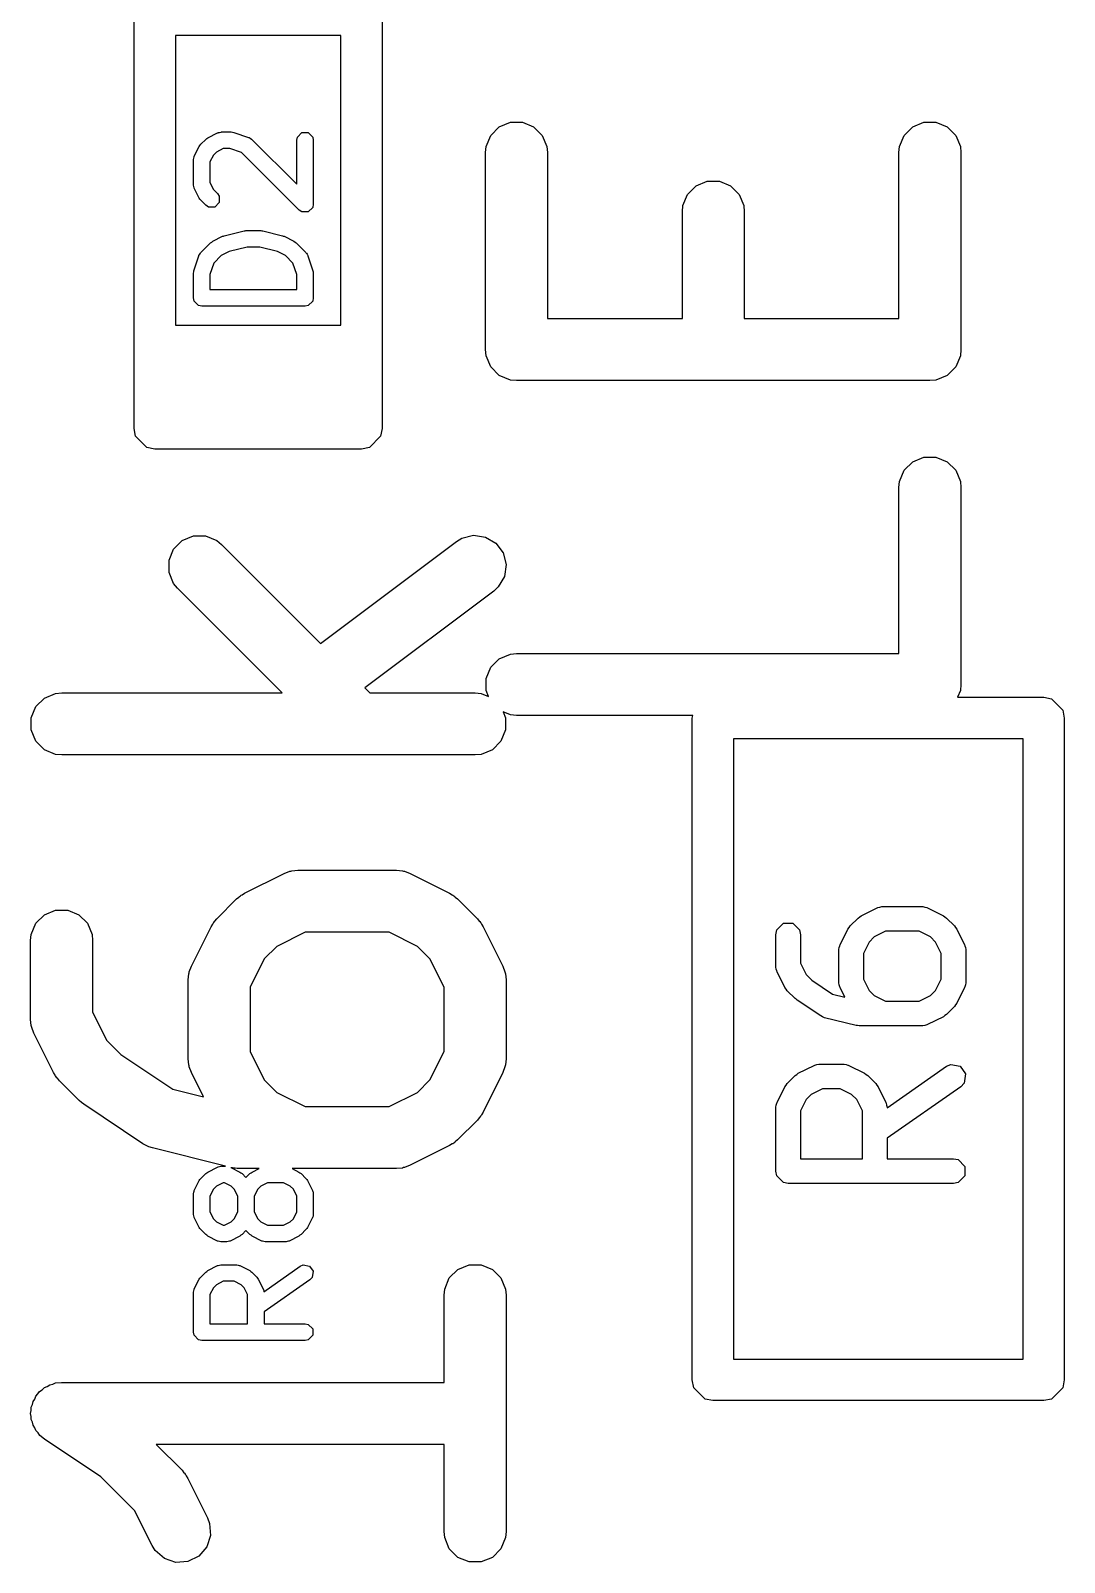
# Model space of a CAD drawing. Extents: x 2.08 to 4.63, y -4.92 to -2.81.
# Drawn here: x 2.7619 to 2.8603, y -3.781 to -3.6353 of the extents above; entities that cross this region are included whole.
import ezdxf

# ---------------------------------------------------------------- set-up
doc = ezdxf.new("R2010")
doc.units = 0
doc.header["$MEASUREMENT"] = 0
doc.layers.add('BLACK', color=7, linetype='CONTINUOUS')

msp = doc.modelspace()

# ---------------------------------------------------------------- linework, layer by layer
at = {"layer": 'BLACK', "linetype": 'CONTINUOUS'}
for p, q in [((2.77175, -3.67313), (2.77175, -3.63376)), ((2.79537, -3.63376), (2.79537, -3.67313)), ((2.77569, -3.63573), (2.77569, -3.66329)), ((2.79144, -3.63573), (2.77569, -3.63573)), ((2.79144, -3.66329), (2.79144, -3.63573)), ((2.80652, -3.64443), (2.80759, -3.64399)), ((2.80759, -3.64399), (2.80874, -3.64399)), ((2.80874, -3.64399), (2.8098, -3.64443)), ((2.84589, -3.64443), (2.84696, -3.64399)), ((2.84696, -3.64399), (2.84811, -3.64399)), ((2.84811, -3.64399), (2.84917, -3.64443)), ((2.7781, -3.64609), (2.77857, -3.64562)), ((2.77857, -3.64562), (2.77868, -3.64555)), ((2.77868, -3.64555), (2.77878, -3.64548)), ((2.77878, -3.64548), (2.77971, -3.64501)), ((2.77971, -3.64501), (2.77975, -3.645)), ((2.77975, -3.645), (2.77977, -3.64498)), ((2.77977, -3.64498), (2.77989, -3.64496)), ((2.77989, -3.64496), (2.78001, -3.64493)), ((2.78001, -3.64493), (2.78003, -3.64493)), ((2.78003, -3.64493), (2.78007, -3.64492)), ((2.78007, -3.64492), (2.781, -3.64492)), ((2.781, -3.64492), (2.78113, -3.64495)), ((2.78113, -3.64495), (2.78125, -3.64496)), ((2.78125, -3.64496), (2.78266, -3.64543)), ((2.78266, -3.64543), (2.78269, -3.64545)), ((2.78269, -3.64545), (2.78271, -3.64545)), ((2.78271, -3.64545), (2.78282, -3.64552)), ((2.78282, -3.64552), (2.78293, -3.64559)), ((2.78293, -3.64559), (2.78293, -3.6456)), ((2.78293, -3.6456), (2.78297, -3.64562)), ((2.78297, -3.64562), (2.78725, -3.6499)), ((2.78725, -3.64571), (2.78731, -3.64541)), ((2.78725, -3.6499), (2.78725, -3.64571)), ((2.78731, -3.64541), (2.78773, -3.64498)), ((2.78773, -3.64498), (2.78834, -3.64498)), ((2.78834, -3.64498), (2.78876, -3.64541)), ((2.78876, -3.64541), (2.78882, -3.64571)), ((2.78882, -3.64571), (2.78882, -3.6518)), ((2.80527, -3.64631), (2.80571, -3.64524)), ((2.80571, -3.64524), (2.80652, -3.64443)), ((2.8098, -3.64443), (2.81062, -3.64524)), ((2.81062, -3.64524), (2.81106, -3.64631)), ((2.84464, -3.64631), (2.84508, -3.64524)), ((2.84508, -3.64524), (2.84589, -3.64443)), ((2.84917, -3.64443), (2.84999, -3.64524)), ((2.84999, -3.64524), (2.85043, -3.64631)), ((2.77749, -3.64723), (2.77796, -3.6463)), ((2.77796, -3.6463), (2.77803, -3.6462)), ((2.77803, -3.6462), (2.7781, -3.64609)), ((2.77931, -3.64712), (2.77898, -3.64777)), ((2.7796, -3.64683), (2.77931, -3.64712)), ((2.78025, -3.6465), (2.7796, -3.64683)), ((2.78088, -3.6465), (2.78025, -3.6465)), ((2.78198, -3.64687), (2.78088, -3.6465)), ((2.78748, -3.65236), (2.78198, -3.64687)), ((2.80521, -3.64688), (2.80527, -3.64631)), ((2.80521, -3.66563), (2.80521, -3.64688)), ((2.81106, -3.64631), (2.81111, -3.64688)), ((2.81111, -3.64688), (2.81111, -3.66268)), ((2.84458, -3.64688), (2.84464, -3.64631)), ((2.84458, -3.66268), (2.84458, -3.64688)), ((2.85043, -3.64631), (2.85048, -3.64688)), ((2.85048, -3.64688), (2.85048, -3.66563)), ((2.7774, -3.64759), (2.77741, -3.64755)), ((2.7774, -3.64993), (2.7774, -3.64759)), ((2.77741, -3.64753), (2.77744, -3.64741)), ((2.77741, -3.64755), (2.77741, -3.64753)), ((2.77744, -3.64741), (2.77746, -3.64728)), ((2.77746, -3.64728), (2.77748, -3.64727)), ((2.77748, -3.64727), (2.77749, -3.64723)), ((2.77898, -3.64777), (2.77898, -3.64974)), ((2.77741, -3.64997), (2.7774, -3.64993)), ((2.77741, -3.64999), (2.77741, -3.64997)), ((2.77744, -3.65011), (2.77741, -3.64999)), ((2.77746, -3.65023), (2.77744, -3.65011)), ((2.77898, -3.64974), (2.77931, -3.6504)), ((2.82445, -3.65087), (2.82527, -3.65005)), ((2.82527, -3.65005), (2.82633, -3.64961)), ((2.82633, -3.64961), (2.82749, -3.64961)), ((2.82749, -3.64961), (2.82855, -3.65005)), ((2.82855, -3.65005), (2.82936, -3.65087)), ((2.77748, -3.65024), (2.77746, -3.65023)), ((2.77749, -3.65028), (2.77748, -3.65024)), ((2.77796, -3.65122), (2.77749, -3.65028)), ((2.77803, -3.65132), (2.77796, -3.65122)), ((2.7781, -3.65142), (2.77803, -3.65132)), ((2.77857, -3.65189), (2.7781, -3.65142)), ((2.77931, -3.6504), (2.77969, -3.65078)), ((2.77969, -3.65078), (2.77986, -3.65103)), ((2.77986, -3.65103), (2.77986, -3.65164)), ((2.82401, -3.65193), (2.82445, -3.65087)), ((2.82936, -3.65087), (2.82981, -3.65193)), ((2.77883, -3.65206), (2.77857, -3.65189)), ((2.77943, -3.65206), (2.77883, -3.65206)), ((2.77986, -3.65164), (2.77943, -3.65206)), ((2.78773, -3.65253), (2.78748, -3.65236)), ((2.78834, -3.65253), (2.78773, -3.65253)), ((2.78876, -3.65211), (2.78834, -3.65253)), ((2.78882, -3.6518), (2.78876, -3.65211)), ((2.82396, -3.65251), (2.82401, -3.65193)), ((2.82396, -3.66268), (2.82396, -3.65251)), ((2.82981, -3.65193), (2.82986, -3.65251)), ((2.82986, -3.65251), (2.82986, -3.66268)), ((2.78034, -3.65479), (2.78222, -3.65432)), ((2.78222, -3.65432), (2.78232, -3.65432)), ((2.78232, -3.65432), (2.78241, -3.6543)), ((2.78241, -3.6543), (2.78382, -3.6543)), ((2.78382, -3.6543), (2.78391, -3.65432)), ((2.78391, -3.65432), (2.78401, -3.65432)), ((2.78401, -3.65432), (2.78588, -3.65479)), ((2.7781, -3.6564), (2.77904, -3.65547)), ((2.77904, -3.65547), (2.77915, -3.6554)), ((2.77915, -3.6554), (2.77925, -3.65532)), ((2.77925, -3.65532), (2.78018, -3.65485)), ((2.78018, -3.65485), (2.78027, -3.65483)), ((2.78027, -3.65483), (2.78034, -3.65479)), ((2.78251, -3.65587), (2.78081, -3.6563)), ((2.78372, -3.65587), (2.78251, -3.65587)), ((2.78542, -3.6563), (2.78372, -3.65587)), ((2.78588, -3.65479), (2.78596, -3.65483)), ((2.78596, -3.65483), (2.78604, -3.65485)), ((2.78604, -3.65485), (2.78698, -3.65532)), ((2.78698, -3.65532), (2.78708, -3.6554)), ((2.78708, -3.6554), (2.78719, -3.65547)), ((2.78719, -3.65547), (2.78812, -3.6564)), ((2.77744, -3.65812), (2.77791, -3.65671)), ((2.77791, -3.65671), (2.77793, -3.65668)), ((2.77793, -3.65666), (2.778, -3.65655)), ((2.77793, -3.65668), (2.77793, -3.65666)), ((2.778, -3.65655), (2.77807, -3.65644)), ((2.77807, -3.65644), (2.77808, -3.65644)), ((2.77808, -3.65644), (2.7781, -3.6564)), ((2.77935, -3.65739), (2.77898, -3.65849)), ((2.78006, -3.65667), (2.77935, -3.65739)), ((2.78081, -3.6563), (2.78006, -3.65667)), ((2.78616, -3.65667), (2.78542, -3.6563)), ((2.78688, -3.65739), (2.78616, -3.65667)), ((2.78725, -3.65849), (2.78688, -3.65739)), ((2.78812, -3.6564), (2.78814, -3.65644)), ((2.78814, -3.65644), (2.78816, -3.65644)), ((2.78816, -3.65644), (2.78822, -3.65655)), ((2.78822, -3.65655), (2.78829, -3.65666)), ((2.78829, -3.65666), (2.78829, -3.65668)), ((2.78829, -3.65668), (2.78831, -3.65671)), ((2.78831, -3.65671), (2.78878, -3.65812)), ((2.7774, -3.65837), (2.77743, -3.65824)), ((2.7774, -3.66071), (2.7774, -3.65837)), ((2.77743, -3.65824), (2.77744, -3.65812)), ((2.77898, -3.65849), (2.77898, -3.65992)), ((2.78725, -3.65992), (2.78725, -3.65849)), ((2.78878, -3.65812), (2.7888, -3.65824)), ((2.7888, -3.65824), (2.78882, -3.65837)), ((2.78882, -3.65837), (2.78882, -3.66071)), ((2.77898, -3.65992), (2.78725, -3.65992)), ((2.77746, -3.66101), (2.7774, -3.66071)), ((2.77789, -3.66144), (2.77746, -3.66101)), ((2.77819, -3.6615), (2.77789, -3.66144)), ((2.78803, -3.6615), (2.77819, -3.6615)), ((2.78834, -3.66144), (2.78803, -3.6615)), ((2.78876, -3.66101), (2.78834, -3.66144)), ((2.78882, -3.66071), (2.78876, -3.66101)), ((2.81111, -3.66268), (2.82396, -3.66268)), ((2.82986, -3.66268), (2.84458, -3.66268)), ((2.77569, -3.66329), (2.79144, -3.66329)), ((2.80527, -3.66621), (2.80521, -3.66563)), ((2.85048, -3.66563), (2.85043, -3.66621)), ((2.80571, -3.66727), (2.80527, -3.66621)), ((2.80652, -3.66809), (2.80571, -3.66727)), ((2.84999, -3.66727), (2.84917, -3.66809)), ((2.85043, -3.66621), (2.84999, -3.66727)), ((2.80759, -3.66853), (2.80652, -3.66809)), ((2.80816, -3.66858), (2.80759, -3.66853)), ((2.84753, -3.66858), (2.80816, -3.66858)), ((2.84811, -3.66853), (2.84753, -3.66858)), ((2.84917, -3.66809), (2.84811, -3.66853)), ((2.7719, -3.67388), (2.77175, -3.67313)), ((2.79537, -3.67313), (2.79522, -3.67388)), ((2.77297, -3.67495), (2.7719, -3.67388)), ((2.79522, -3.67388), (2.79416, -3.67495)), ((2.77372, -3.6751), (2.77297, -3.67495)), ((2.79341, -3.6751), (2.77372, -3.6751)), ((2.79416, -3.67495), (2.79341, -3.6751)), ((2.84508, -3.67711), (2.84589, -3.6763)), ((2.84589, -3.6763), (2.84696, -3.67586)), ((2.84696, -3.67586), (2.84811, -3.67586)), ((2.84811, -3.67586), (2.84917, -3.6763)), ((2.84917, -3.6763), (2.84999, -3.67711)), ((2.84464, -3.67818), (2.84508, -3.67711)), ((2.84999, -3.67711), (2.85043, -3.67818)), ((2.84458, -3.67875), (2.84464, -3.67818)), ((2.84458, -3.69455), (2.84458, -3.67875)), ((2.85043, -3.67818), (2.85048, -3.67875)), ((2.85048, -3.67875), (2.85048, -3.6975)), ((2.77634, -3.6838), (2.7774, -3.68336)), ((2.7774, -3.68336), (2.77855, -3.68336)), ((2.77855, -3.68336), (2.77962, -3.6838)), ((2.80245, -3.68389), (2.80295, -3.68359)), ((2.80295, -3.68359), (2.80406, -3.6833)), ((2.80406, -3.6833), (2.8052, -3.68347)), ((2.8052, -3.68347), (2.8062, -3.68405)), ((2.77508, -3.68568), (2.77552, -3.68461)), ((2.77552, -3.68461), (2.77634, -3.6838)), ((2.77962, -3.6838), (2.78007, -3.68417)), ((2.78007, -3.68417), (2.7895, -3.6936)), ((2.7895, -3.6936), (2.80245, -3.68389)), ((2.8062, -3.68405), (2.80689, -3.68498)), ((2.80689, -3.68498), (2.80717, -3.68609)), ((2.77508, -3.68683), (2.77508, -3.68568)), ((2.80717, -3.68609), (2.80701, -3.68723)), ((2.77552, -3.68789), (2.77508, -3.68683)), ((2.77589, -3.68834), (2.77552, -3.68789)), ((2.80701, -3.68723), (2.80642, -3.68822)), ((2.78585, -3.6983), (2.77589, -3.68834)), ((2.806, -3.68862), (2.79372, -3.69782)), ((2.80642, -3.68822), (2.806, -3.68862)), ((2.80571, -3.69586), (2.80652, -3.69505)), ((2.80652, -3.69505), (2.80759, -3.69461)), ((2.80759, -3.69461), (2.80816, -3.69455)), ((2.80816, -3.69455), (2.84458, -3.69455)), ((2.80527, -3.69693), (2.80571, -3.69586)), ((2.79372, -3.69782), (2.7942, -3.6983)), ((2.80527, -3.69808), (2.80527, -3.69693)), ((2.8055, -3.69865), (2.80527, -3.69808)), ((2.85043, -3.69808), (2.85016, -3.69872)), ((2.85048, -3.6975), (2.85043, -3.69808)), ((2.76196, -3.70068), (2.7624, -3.69961)), ((2.7624, -3.69961), (2.76321, -3.6988)), ((2.76321, -3.6988), (2.76428, -3.69836)), ((2.76428, -3.69836), (2.76486, -3.6983)), ((2.76486, -3.6983), (2.78585, -3.6983)), ((2.7942, -3.6983), (2.80423, -3.6983)), ((2.80423, -3.6983), (2.8048, -3.69836)), ((2.8048, -3.69836), (2.8055, -3.69865)), ((2.85016, -3.69872), (2.85837, -3.69872)), ((2.85837, -3.69872), (2.85912, -3.69887)), ((2.85912, -3.69887), (2.86018, -3.69994)), ((2.76196, -3.70183), (2.76196, -3.70068)), ((2.80759, -3.7004), (2.80689, -3.70011)), ((2.80689, -3.70011), (2.80712, -3.70068)), ((2.80712, -3.70068), (2.80712, -3.70183)), ((2.80816, -3.70045), (2.80759, -3.7004)), ((2.82495, -3.70045), (2.80816, -3.70045)), ((2.8249, -3.70069), (2.82495, -3.70045)), ((2.8249, -3.76368), (2.8249, -3.70069)), ((2.86018, -3.69994), (2.86033, -3.70069)), ((2.86033, -3.70069), (2.86033, -3.76368)), ((2.7624, -3.70289), (2.76196, -3.70183)), ((2.80712, -3.70183), (2.80668, -3.70289)), ((2.76321, -3.70371), (2.7624, -3.70289)), ((2.76428, -3.70415), (2.76321, -3.70371)), ((2.80587, -3.70371), (2.8048, -3.70415)), ((2.80668, -3.70289), (2.80587, -3.70371)), ((2.82884, -3.70266), (2.82884, -3.76171)), ((2.8564, -3.70266), (2.82884, -3.70266)), ((2.8564, -3.76171), (2.8564, -3.70266)), ((2.76486, -3.7042), (2.76428, -3.70415)), ((2.80423, -3.7042), (2.76486, -3.7042)), ((2.8048, -3.70415), (2.80423, -3.7042)), ((2.78228, -3.71736), (2.78603, -3.71548)), ((2.78603, -3.71548), (2.78657, -3.71528)), ((2.78657, -3.71528), (2.78668, -3.71527)), ((2.78668, -3.71527), (2.78678, -3.71523)), ((2.78678, -3.71523), (2.78735, -3.71517)), ((2.78735, -3.71517), (2.79673, -3.71517)), ((2.79673, -3.71517), (2.7973, -3.71523)), ((2.7973, -3.71523), (2.7974, -3.71527)), ((2.7974, -3.71527), (2.79751, -3.71528)), ((2.79751, -3.71528), (2.79805, -3.71548)), ((2.79805, -3.71548), (2.8018, -3.71736)), ((2.77964, -3.71979), (2.78151, -3.71791)), ((2.78151, -3.71791), (2.78174, -3.71773)), ((2.78174, -3.71773), (2.78179, -3.71767)), ((2.78179, -3.71767), (2.78188, -3.71761)), ((2.78188, -3.71761), (2.78196, -3.71754)), ((2.78196, -3.71754), (2.78203, -3.71751)), ((2.78203, -3.71751), (2.78228, -3.71736)), ((2.8018, -3.71736), (2.80204, -3.71751)), ((2.80204, -3.71751), (2.80212, -3.71754)), ((2.80212, -3.71754), (2.8022, -3.71761)), ((2.8022, -3.71761), (2.80229, -3.71767)), ((2.80229, -3.71767), (2.80234, -3.71773)), ((2.80234, -3.71773), (2.80256, -3.71791)), ((2.80256, -3.71791), (2.80444, -3.71979)), ((2.7624, -3.72023), (2.76321, -3.71942)), ((2.76321, -3.71942), (2.76428, -3.71898)), ((2.76428, -3.71898), (2.76543, -3.71898)), ((2.76543, -3.71898), (2.7665, -3.71942)), ((2.7665, -3.71942), (2.76731, -3.72023)), ((2.77934, -3.72015), (2.7794, -3.72006)), ((2.7794, -3.72006), (2.77945, -3.72001)), ((2.77945, -3.72001), (2.77964, -3.71979)), ((2.80444, -3.71979), (2.80462, -3.72001)), ((2.80462, -3.72001), (2.80468, -3.72006)), ((2.80468, -3.72006), (2.80474, -3.72015)), ((2.83995, -3.72048), (2.8407, -3.71973)), ((2.8407, -3.71973), (2.84085, -3.71962)), ((2.84085, -3.71962), (2.841, -3.71951)), ((2.841, -3.71951), (2.8425, -3.71876)), ((2.8425, -3.71876), (2.84256, -3.71874)), ((2.84256, -3.71874), (2.84258, -3.71872)), ((2.84258, -3.71872), (2.84277, -3.71868)), ((2.84277, -3.71868), (2.84295, -3.71863)), ((2.84295, -3.71863), (2.84297, -3.71864)), ((2.84297, -3.71864), (2.84303, -3.71863)), ((2.84303, -3.71863), (2.84678, -3.71863)), ((2.84678, -3.71863), (2.84684, -3.71864)), ((2.84684, -3.71864), (2.84686, -3.71863)), ((2.84686, -3.71863), (2.84705, -3.71868)), ((2.84705, -3.71868), (2.84723, -3.71872)), ((2.84723, -3.71872), (2.84725, -3.71874)), ((2.84725, -3.71874), (2.84731, -3.71876)), ((2.84731, -3.71876), (2.84881, -3.71951)), ((2.84881, -3.71951), (2.84896, -3.71962)), ((2.84896, -3.71962), (2.84912, -3.71973)), ((2.84912, -3.71973), (2.84987, -3.72048)), ((2.7619, -3.72187), (2.76196, -3.7213)), ((2.76196, -3.7213), (2.7624, -3.72023)), ((2.76731, -3.72023), (2.76775, -3.7213)), ((2.76775, -3.7213), (2.76781, -3.72187)), ((2.77721, -3.7243), (2.77909, -3.72055)), ((2.77909, -3.72055), (2.77924, -3.72031)), ((2.77924, -3.72031), (2.77927, -3.72023)), ((2.77927, -3.72023), (2.77934, -3.72015)), ((2.78805, -3.72108), (2.78535, -3.72243)), ((2.79603, -3.72108), (2.78805, -3.72108)), ((2.79873, -3.72243), (2.79603, -3.72108)), ((2.80474, -3.72015), (2.80481, -3.72023)), ((2.80481, -3.72023), (2.80484, -3.72031)), ((2.80484, -3.72031), (2.80499, -3.72055)), ((2.80499, -3.72055), (2.80687, -3.7243)), ((2.83285, -3.72131), (2.83294, -3.72086)), ((2.83285, -3.72431), (2.83285, -3.72131)), ((2.83294, -3.72086), (2.83358, -3.72022)), ((2.83358, -3.72022), (2.83448, -3.72022)), ((2.83448, -3.72022), (2.83512, -3.72086)), ((2.83512, -3.72086), (2.83521, -3.72131)), ((2.83521, -3.72131), (2.83521, -3.72403)), ((2.83898, -3.72228), (2.83973, -3.72078)), ((2.83973, -3.72078), (2.83984, -3.72063)), ((2.83984, -3.72063), (2.83995, -3.72048)), ((2.84223, -3.72153), (2.84175, -3.72201)), ((2.84331, -3.72099), (2.84223, -3.72153)), ((2.8465, -3.72099), (2.84331, -3.72099)), ((2.84758, -3.72153), (2.8465, -3.72099)), ((2.84806, -3.72201), (2.84758, -3.72153)), ((2.84987, -3.72048), (2.84997, -3.72063)), ((2.84997, -3.72063), (2.85009, -3.72078)), ((2.85009, -3.72078), (2.85084, -3.72228)), ((2.7619, -3.72937), (2.7619, -3.72187)), ((2.76781, -3.72187), (2.76781, -3.72868)), ((2.78535, -3.72243), (2.78415, -3.72362)), ((2.79992, -3.72362), (2.79873, -3.72243)), ((2.83885, -3.72273), (2.8389, -3.72254)), ((2.83886, -3.72275), (2.83885, -3.72273)), ((2.83885, -3.72281), (2.83886, -3.72275)), ((2.83885, -3.72581), (2.83885, -3.72281)), ((2.8389, -3.72254), (2.83894, -3.72236)), ((2.83894, -3.72236), (2.83896, -3.72234)), ((2.83896, -3.72234), (2.83898, -3.72228)), ((2.84175, -3.72201), (2.84121, -3.72309)), ((2.8486, -3.72309), (2.84806, -3.72201)), ((2.85084, -3.72228), (2.85085, -3.72234)), ((2.85085, -3.72234), (2.85087, -3.72236)), ((2.85087, -3.72236), (2.85091, -3.72254)), ((2.85091, -3.72254), (2.85096, -3.72273)), ((2.85096, -3.72273), (2.85095, -3.72275)), ((2.85095, -3.72275), (2.85096, -3.72281)), ((2.85096, -3.72281), (2.85096, -3.72581)), ((2.77701, -3.72484), (2.77721, -3.7243)), ((2.78415, -3.72362), (2.78281, -3.72632)), ((2.80127, -3.72632), (2.79992, -3.72362)), ((2.80687, -3.7243), (2.80707, -3.72484)), ((2.83286, -3.72437), (2.83285, -3.72431)), ((2.83285, -3.72439), (2.83286, -3.72437)), ((2.8329, -3.72458), (2.83285, -3.72439)), ((2.83521, -3.72403), (2.83575, -3.72511)), ((2.84121, -3.72309), (2.84121, -3.72553)), ((2.8486, -3.72553), (2.8486, -3.72309)), ((2.7769, -3.72562), (2.77696, -3.72505)), ((2.7769, -3.73312), (2.7769, -3.72562)), ((2.77696, -3.72505), (2.777, -3.72495)), ((2.777, -3.72495), (2.77701, -3.72484)), ((2.80707, -3.72484), (2.80708, -3.72495)), ((2.80708, -3.72495), (2.80712, -3.72505)), ((2.80712, -3.72505), (2.80718, -3.72562)), ((2.80718, -3.72562), (2.80718, -3.73312)), ((2.83294, -3.72476), (2.8329, -3.72458)), ((2.83296, -3.72478), (2.83294, -3.72476)), ((2.83298, -3.72484), (2.83296, -3.72478)), ((2.83373, -3.72634), (2.83298, -3.72484)), ((2.83575, -3.72511), (2.83628, -3.72564)), ((2.83628, -3.72564), (2.83827, -3.72696)), ((2.83886, -3.72587), (2.83885, -3.72581)), ((2.83885, -3.72589), (2.83886, -3.72587)), ((2.8389, -3.72608), (2.83885, -3.72589)), ((2.84121, -3.72553), (2.84175, -3.72661)), ((2.84806, -3.72661), (2.8486, -3.72553)), ((2.85096, -3.72589), (2.85091, -3.72608)), ((2.85096, -3.72581), (2.85095, -3.72587)), ((2.85095, -3.72587), (2.85096, -3.72589)), ((2.78281, -3.72632), (2.78281, -3.73243)), ((2.80127, -3.73243), (2.80127, -3.72632)), ((2.83384, -3.72649), (2.83373, -3.72634)), ((2.83395, -3.72665), (2.83384, -3.72649)), ((2.8347, -3.7274), (2.83395, -3.72665)), ((2.83827, -3.72696), (2.83943, -3.72726)), ((2.83894, -3.72626), (2.8389, -3.72608)), ((2.83896, -3.72628), (2.83894, -3.72626)), ((2.83898, -3.72634), (2.83896, -3.72628)), ((2.83943, -3.72726), (2.83898, -3.72634)), ((2.84175, -3.72661), (2.84223, -3.72709)), ((2.84223, -3.72709), (2.84331, -3.72763)), ((2.8465, -3.72763), (2.84758, -3.72709)), ((2.84758, -3.72709), (2.84806, -3.72661)), ((2.85084, -3.72634), (2.85009, -3.72784)), ((2.85085, -3.72628), (2.85084, -3.72634)), ((2.85087, -3.72626), (2.85085, -3.72628)), ((2.85091, -3.72608), (2.85087, -3.72626)), ((2.76781, -3.72868), (2.76916, -3.73137)), ((2.83479, -3.72746), (2.8347, -3.7274)), ((2.83488, -3.72754), (2.83479, -3.72746)), ((2.83713, -3.72904), (2.83488, -3.72754)), ((2.84331, -3.72763), (2.8465, -3.72763)), ((2.84987, -3.72815), (2.84912, -3.7289)), ((2.84997, -3.72799), (2.84987, -3.72815)), ((2.85009, -3.72784), (2.84997, -3.72799)), ((2.76196, -3.72995), (2.7619, -3.72937)), ((2.762, -3.73005), (2.76196, -3.72995)), ((2.76201, -3.73015), (2.762, -3.73005)), ((2.76221, -3.73069), (2.76201, -3.73015)), ((2.83731, -3.72912), (2.83713, -3.72904)), ((2.8375, -3.72921), (2.83731, -3.72912)), ((2.8405, -3.72996), (2.8375, -3.72921)), ((2.84064, -3.72996), (2.8405, -3.72996)), ((2.84078, -3.72999), (2.84064, -3.72996)), ((2.84678, -3.72999), (2.84078, -3.72999)), ((2.84684, -3.72998), (2.84678, -3.72999)), ((2.84686, -3.72999), (2.84684, -3.72998)), ((2.84705, -3.72994), (2.84686, -3.72999)), ((2.84723, -3.7299), (2.84705, -3.72994)), ((2.84725, -3.72988), (2.84723, -3.7299)), ((2.84731, -3.72987), (2.84725, -3.72988)), ((2.84881, -3.72912), (2.84731, -3.72987)), ((2.84896, -3.729), (2.84881, -3.72912)), ((2.84912, -3.7289), (2.84896, -3.729)), ((2.76409, -3.73444), (2.76221, -3.73069)), ((2.76916, -3.73137), (2.77049, -3.7327)), ((2.77049, -3.7327), (2.77544, -3.73601)), ((2.77696, -3.7337), (2.7769, -3.73312)), ((2.78281, -3.73243), (2.78415, -3.73512)), ((2.79992, -3.73512), (2.80127, -3.73243)), ((2.80718, -3.73312), (2.80712, -3.7337)), ((2.76424, -3.73469), (2.76409, -3.73444)), ((2.777, -3.7338), (2.77696, -3.7337)), ((2.77701, -3.7339), (2.777, -3.7338)), ((2.77721, -3.73444), (2.77701, -3.7339)), ((2.77836, -3.73674), (2.77721, -3.73444)), ((2.80687, -3.73444), (2.80499, -3.73819)), ((2.80707, -3.7339), (2.80687, -3.73444)), ((2.80708, -3.7338), (2.80707, -3.7339)), ((2.80712, -3.7337), (2.80708, -3.7338)), ((2.8347, -3.73472), (2.83485, -3.73462)), ((2.83485, -3.73462), (2.835, -3.7345)), ((2.835, -3.7345), (2.8365, -3.73375)), ((2.8365, -3.73375), (2.83656, -3.73374)), ((2.83656, -3.73374), (2.83658, -3.73372)), ((2.83658, -3.73372), (2.83677, -3.73368)), ((2.83677, -3.73368), (2.83695, -3.73363)), ((2.83695, -3.73363), (2.83697, -3.73364)), ((2.83697, -3.73364), (2.83703, -3.73363)), ((2.83703, -3.73363), (2.83928, -3.73363)), ((2.83928, -3.73363), (2.83934, -3.73364)), ((2.83934, -3.73364), (2.83937, -3.73363)), ((2.83937, -3.73363), (2.83955, -3.73368)), ((2.83955, -3.73368), (2.83973, -3.73372)), ((2.83973, -3.73372), (2.83975, -3.73374)), ((2.83975, -3.73374), (2.83981, -3.73375)), ((2.83981, -3.73375), (2.84131, -3.7345)), ((2.84131, -3.7345), (2.84146, -3.73462)), ((2.84146, -3.73462), (2.84162, -3.73472)), ((2.84346, -3.73779), (2.8491, -3.73384)), ((2.8491, -3.73384), (2.84953, -3.73366)), ((2.84953, -3.73366), (2.85042, -3.73381)), ((2.85042, -3.73381), (2.85093, -3.73455)), ((2.85093, -3.73455), (2.85078, -3.73544)), ((2.76427, -3.73476), (2.76424, -3.73469)), ((2.76434, -3.73484), (2.76427, -3.73476)), ((2.7644, -3.73493), (2.76434, -3.73484)), ((2.76446, -3.73498), (2.7644, -3.73493)), ((2.76464, -3.73521), (2.76446, -3.73498)), ((2.76652, -3.73709), (2.76464, -3.73521)), ((2.77544, -3.73601), (2.77836, -3.73674)), ((2.78415, -3.73512), (2.78535, -3.73632)), ((2.79873, -3.73632), (2.79992, -3.73512)), ((2.83298, -3.73728), (2.83373, -3.73578)), ((2.83373, -3.73578), (2.83384, -3.73563)), ((2.83384, -3.73563), (2.83395, -3.73547)), ((2.83395, -3.73547), (2.8347, -3.73472)), ((2.83731, -3.73599), (2.83623, -3.73653)), ((2.839, -3.73599), (2.83731, -3.73599)), ((2.84008, -3.73653), (2.839, -3.73599)), ((2.84162, -3.73472), (2.84237, -3.73547)), ((2.84237, -3.73547), (2.84247, -3.73563)), ((2.84247, -3.73563), (2.84259, -3.73578)), ((2.84259, -3.73578), (2.84334, -3.73728)), ((2.85046, -3.73578), (2.84346, -3.74067)), ((2.85078, -3.73544), (2.85046, -3.73578)), ((2.76675, -3.73728), (2.76652, -3.73709)), ((2.76652, -3.73709), (2.76652, -3.73709)), ((2.76652, -3.73709), (2.76652, -3.73709)), ((2.76696, -3.73745), (2.76675, -3.73728)), ((2.76697, -3.73745), (2.76696, -3.73745)), ((2.76696, -3.73745), (2.76696, -3.73745)), ((2.77259, -3.7412), (2.76697, -3.73745)), ((2.78535, -3.73632), (2.78805, -3.73767)), ((2.79603, -3.73767), (2.79873, -3.73632)), ((2.83285, -3.73773), (2.8329, -3.73754)), ((2.8329, -3.73754), (2.83294, -3.73736)), ((2.83294, -3.73736), (2.83296, -3.73734)), ((2.83296, -3.73734), (2.83298, -3.73728)), ((2.83575, -3.73701), (2.83521, -3.73809)), ((2.83623, -3.73653), (2.83575, -3.73701)), ((2.84056, -3.73701), (2.84008, -3.73653)), ((2.8411, -3.73809), (2.84056, -3.73701)), ((2.84334, -3.73728), (2.84335, -3.73734)), ((2.84335, -3.73734), (2.84337, -3.73736)), ((2.84337, -3.73736), (2.84341, -3.73754)), ((2.84341, -3.73754), (2.84346, -3.73773)), ((2.78805, -3.73767), (2.79603, -3.73767)), ((2.80444, -3.73896), (2.80256, -3.74083)), ((2.80462, -3.73873), (2.80444, -3.73896)), ((2.80468, -3.73868), (2.80462, -3.73873)), ((2.80474, -3.73859), (2.80468, -3.73868)), ((2.80481, -3.73851), (2.80474, -3.73859)), ((2.80484, -3.73844), (2.80481, -3.73851)), ((2.80499, -3.73819), (2.80484, -3.73844)), ((2.83286, -3.73775), (2.83285, -3.73773)), ((2.83285, -3.73781), (2.83286, -3.73775)), ((2.83285, -3.74381), (2.83285, -3.73781)), ((2.83521, -3.73809), (2.83521, -3.74263)), ((2.8411, -3.74263), (2.8411, -3.73809)), ((2.84346, -3.73773), (2.84345, -3.73775)), ((2.84345, -3.73775), (2.84346, -3.73779)), ((2.77291, -3.74137), (2.77259, -3.7412)), ((2.77297, -3.74142), (2.77291, -3.74137)), ((2.77304, -3.74144), (2.77297, -3.74142)), ((2.7731, -3.74148), (2.77304, -3.74144)), ((2.77317, -3.74149), (2.7731, -3.74148)), ((2.77351, -3.74161), (2.77317, -3.74149)), ((2.78046, -3.74335), (2.77351, -3.74161)), ((2.8018, -3.74139), (2.79805, -3.74326)), ((2.80204, -3.74123), (2.8018, -3.74139)), ((2.80212, -3.7412), (2.80204, -3.74123)), ((2.8022, -3.74114), (2.80212, -3.7412)), ((2.80229, -3.74108), (2.8022, -3.74114)), ((2.80234, -3.74102), (2.80229, -3.74108)), ((2.80256, -3.74083), (2.80234, -3.74102)), ((2.84346, -3.74067), (2.84346, -3.74263)), ((2.77977, -3.74341), (2.77989, -3.74338)), ((2.77989, -3.74338), (2.78001, -3.74335)), ((2.78001, -3.74335), (2.78003, -3.74336)), ((2.78003, -3.74336), (2.78007, -3.74335)), ((2.78007, -3.74335), (2.78046, -3.74335)), ((2.79805, -3.74326), (2.79751, -3.74347)), ((2.83521, -3.74263), (2.8411, -3.74263)), ((2.84346, -3.74263), (2.84978, -3.74263)), ((2.84978, -3.74263), (2.85023, -3.74272)), ((2.85023, -3.74272), (2.85087, -3.74336)), ((2.85087, -3.74336), (2.85087, -3.74426)), ((2.77749, -3.74566), (2.77796, -3.74472)), ((2.77796, -3.74472), (2.77803, -3.74462)), ((2.77803, -3.74462), (2.7781, -3.74452)), ((2.7781, -3.74452), (2.77857, -3.74405)), ((2.77857, -3.74405), (2.77868, -3.74398)), ((2.77868, -3.74398), (2.77878, -3.7439)), ((2.77878, -3.7439), (2.77971, -3.74343)), ((2.77971, -3.74343), (2.77975, -3.74342)), ((2.77975, -3.74342), (2.77977, -3.74341)), ((2.78101, -3.74349), (2.78098, -3.74348)), ((2.78098, -3.74348), (2.78182, -3.7439)), ((2.78111, -3.7435), (2.78101, -3.74349)), ((2.78115, -3.74352), (2.78111, -3.7435)), ((2.78137, -3.74354), (2.78115, -3.74352)), ((2.78158, -3.74357), (2.78137, -3.74354)), ((2.78163, -3.74356), (2.78158, -3.74357)), ((2.78173, -3.74357), (2.78163, -3.74356)), ((2.78365, -3.74357), (2.78173, -3.74357)), ((2.78182, -3.7439), (2.78192, -3.74398)), ((2.78192, -3.74398), (2.78203, -3.74405)), ((2.78203, -3.74405), (2.78241, -3.74443)), ((2.78241, -3.74443), (2.78279, -3.74405)), ((2.78279, -3.74405), (2.7829, -3.74398)), ((2.7829, -3.74398), (2.783, -3.7439)), ((2.783, -3.7439), (2.78365, -3.74357)), ((2.79673, -3.74357), (2.7868, -3.74357)), ((2.7868, -3.74357), (2.78745, -3.7439)), ((2.78745, -3.7439), (2.78755, -3.74398)), ((2.78755, -3.74398), (2.78765, -3.74405)), ((2.78765, -3.74405), (2.78812, -3.74452)), ((2.78812, -3.74452), (2.78819, -3.74462)), ((2.78819, -3.74462), (2.78827, -3.74472)), ((2.78827, -3.74472), (2.78874, -3.74566)), ((2.7973, -3.74352), (2.79673, -3.74357)), ((2.7974, -3.74348), (2.7973, -3.74352)), ((2.79751, -3.74347), (2.7974, -3.74348)), ((2.83294, -3.74426), (2.83285, -3.74381)), ((2.83358, -3.7449), (2.83294, -3.74426)), ((2.85087, -3.74426), (2.85023, -3.7449)), ((2.7774, -3.74601), (2.77741, -3.74597)), ((2.7774, -3.74789), (2.7774, -3.74601)), ((2.77741, -3.74596), (2.77744, -3.74583)), ((2.77741, -3.74597), (2.77741, -3.74596)), ((2.77744, -3.74583), (2.77746, -3.74571)), ((2.77746, -3.74571), (2.77748, -3.7457)), ((2.77748, -3.7457), (2.77749, -3.74566)), ((2.77931, -3.74554), (2.77898, -3.7462)), ((2.77898, -3.7462), (2.77898, -3.7477)), ((2.7796, -3.74525), (2.77931, -3.74554)), ((2.78025, -3.74492), (2.7796, -3.74525)), ((2.78035, -3.74492), (2.78025, -3.74492)), ((2.78101, -3.74525), (2.78035, -3.74492)), ((2.78129, -3.74554), (2.78101, -3.74525)), ((2.78162, -3.7462), (2.78129, -3.74554)), ((2.78162, -3.7477), (2.78162, -3.7462)), ((2.78353, -3.74554), (2.7832, -3.7462)), ((2.7832, -3.7462), (2.7832, -3.7477)), ((2.78381, -3.74525), (2.78353, -3.74554)), ((2.78447, -3.74492), (2.78381, -3.74525)), ((2.78597, -3.74492), (2.78447, -3.74492)), ((2.78663, -3.74525), (2.78597, -3.74492)), ((2.78692, -3.74554), (2.78663, -3.74525)), ((2.78725, -3.7462), (2.78692, -3.74554)), ((2.78725, -3.7477), (2.78725, -3.7462)), ((2.78874, -3.74566), (2.78875, -3.7457)), ((2.78875, -3.7457), (2.78876, -3.74571)), ((2.78876, -3.74571), (2.78879, -3.74583)), ((2.78879, -3.74583), (2.78882, -3.74596)), ((2.78882, -3.74596), (2.78881, -3.74597)), ((2.78881, -3.74597), (2.78882, -3.74601)), ((2.78882, -3.74601), (2.78882, -3.74789)), ((2.83403, -3.74499), (2.83358, -3.7449)), ((2.84978, -3.74499), (2.83403, -3.74499)), ((2.85023, -3.7449), (2.84978, -3.74499)), ((2.77898, -3.7477), (2.77931, -3.74836)), ((2.78129, -3.74836), (2.78162, -3.7477)), ((2.7832, -3.7477), (2.78353, -3.74836)), ((2.78692, -3.74836), (2.78725, -3.7477)), ((2.77741, -3.74792), (2.7774, -3.74789)), ((2.77741, -3.74794), (2.77741, -3.74792)), ((2.77744, -3.74806), (2.77741, -3.74794)), ((2.77746, -3.74819), (2.77744, -3.74806)), ((2.77748, -3.7482), (2.77746, -3.74819)), ((2.77749, -3.74824), (2.77748, -3.7482)), ((2.77796, -3.74918), (2.77749, -3.74824)), ((2.77803, -3.74928), (2.77796, -3.74918)), ((2.77931, -3.74836), (2.7796, -3.74865)), ((2.7796, -3.74865), (2.78025, -3.74897)), ((2.78025, -3.74897), (2.78035, -3.74897)), ((2.78035, -3.74897), (2.78101, -3.74865)), ((2.78101, -3.74865), (2.78129, -3.74836)), ((2.78353, -3.74836), (2.78381, -3.74865)), ((2.78381, -3.74865), (2.78447, -3.74897)), ((2.78447, -3.74897), (2.78597, -3.74897)), ((2.78597, -3.74897), (2.78663, -3.74865)), ((2.78663, -3.74865), (2.78692, -3.74836)), ((2.78827, -3.74918), (2.78819, -3.74928)), ((2.78874, -3.74824), (2.78827, -3.74918)), ((2.78875, -3.7482), (2.78874, -3.74824)), ((2.78876, -3.74819), (2.78875, -3.7482)), ((2.78879, -3.74806), (2.78876, -3.74819)), ((2.78882, -3.74794), (2.78879, -3.74806)), ((2.78882, -3.74789), (2.78881, -3.74792)), ((2.78881, -3.74792), (2.78882, -3.74794)), ((2.7781, -3.74938), (2.77803, -3.74928)), ((2.77857, -3.74985), (2.7781, -3.74938)), ((2.77868, -3.74992), (2.77857, -3.74985)), ((2.77878, -3.75), (2.77868, -3.74992)), ((2.77971, -3.75047), (2.77878, -3.75)), ((2.77975, -3.75048), (2.77971, -3.75047)), ((2.77977, -3.75049), (2.77975, -3.75048)), ((2.77989, -3.75051), (2.77977, -3.75049)), ((2.78001, -3.75055), (2.77989, -3.75051)), ((2.78003, -3.75054), (2.78001, -3.75055)), ((2.78007, -3.75055), (2.78003, -3.75054)), ((2.78054, -3.75055), (2.78007, -3.75055)), ((2.78057, -3.75054), (2.78054, -3.75055)), ((2.78059, -3.75055), (2.78057, -3.75054)), ((2.78071, -3.75051), (2.78059, -3.75055)), ((2.78084, -3.75049), (2.78071, -3.75051)), ((2.78085, -3.75048), (2.78084, -3.75049)), ((2.78089, -3.75047), (2.78085, -3.75048)), ((2.78182, -3.75), (2.78089, -3.75047)), ((2.78192, -3.74992), (2.78182, -3.75)), ((2.78203, -3.74985), (2.78192, -3.74992)), ((2.78241, -3.74947), (2.78203, -3.74985)), ((2.78279, -3.74985), (2.78241, -3.74947)), ((2.7829, -3.74992), (2.78279, -3.74985)), ((2.783, -3.75), (2.7829, -3.74992)), ((2.78393, -3.75047), (2.783, -3.75)), ((2.78397, -3.75048), (2.78393, -3.75047)), ((2.78398, -3.75049), (2.78397, -3.75048)), ((2.78411, -3.75051), (2.78398, -3.75049)), ((2.78423, -3.75055), (2.78411, -3.75051)), ((2.78425, -3.75054), (2.78423, -3.75055)), ((2.78428, -3.75055), (2.78425, -3.75054)), ((2.78616, -3.75055), (2.78428, -3.75055)), ((2.7862, -3.75054), (2.78616, -3.75055)), ((2.78622, -3.75055), (2.7862, -3.75054)), ((2.78634, -3.75051), (2.78622, -3.75055)), ((2.78646, -3.75049), (2.78634, -3.75051)), ((2.78647, -3.75048), (2.78646, -3.75049)), ((2.78651, -3.75047), (2.78647, -3.75048)), ((2.78745, -3.75), (2.78651, -3.75047)), ((2.78755, -3.74992), (2.78745, -3.75)), ((2.78765, -3.74985), (2.78755, -3.74992)), ((2.78812, -3.74938), (2.78765, -3.74985)), ((2.78819, -3.74928), (2.78812, -3.74938)), ((2.7781, -3.75389), (2.77857, -3.75342)), ((2.77857, -3.75342), (2.77868, -3.75335)), ((2.77868, -3.75335), (2.77878, -3.75327)), ((2.77878, -3.75327), (2.77971, -3.75281)), ((2.77971, -3.75281), (2.77975, -3.7528)), ((2.77975, -3.7528), (2.77977, -3.75278)), ((2.77977, -3.75278), (2.77989, -3.75276)), ((2.77989, -3.75276), (2.78001, -3.75273)), ((2.78001, -3.75273), (2.78003, -3.75273)), ((2.78003, -3.75273), (2.78007, -3.75272)), ((2.78007, -3.75272), (2.78147, -3.75272)), ((2.78147, -3.75272), (2.78151, -3.75273)), ((2.78151, -3.75273), (2.78153, -3.75273)), ((2.78153, -3.75273), (2.78165, -3.75276)), ((2.78165, -3.75276), (2.78177, -3.75278)), ((2.78177, -3.75278), (2.78179, -3.7528)), ((2.78179, -3.7528), (2.78182, -3.75281)), ((2.78182, -3.75281), (2.78276, -3.75327)), ((2.78276, -3.75327), (2.78286, -3.75335)), ((2.78286, -3.75335), (2.78297, -3.75342)), ((2.78297, -3.75342), (2.78344, -3.75389)), ((2.78412, -3.75529), (2.78758, -3.75287)), ((2.78758, -3.75287), (2.78786, -3.75274)), ((2.78786, -3.75274), (2.78846, -3.75285)), ((2.78846, -3.75285), (2.7888, -3.75334)), ((2.7888, -3.75334), (2.7887, -3.75393)), ((2.80177, -3.75398), (2.80258, -3.75316)), ((2.80258, -3.75316), (2.80365, -3.75272)), ((2.80365, -3.75272), (2.8048, -3.75272)), ((2.8048, -3.75272), (2.80587, -3.75316)), ((2.80587, -3.75316), (2.80668, -3.75398)), ((2.77748, -3.75507), (2.77749, -3.75503)), ((2.77749, -3.75503), (2.77796, -3.7541)), ((2.77796, -3.7541), (2.77803, -3.754)), ((2.77803, -3.754), (2.7781, -3.75389)), ((2.77931, -3.75491), (2.77898, -3.75557)), ((2.7796, -3.75463), (2.77931, -3.75491)), ((2.78025, -3.7543), (2.7796, -3.75463)), ((2.78129, -3.7543), (2.78025, -3.7543)), ((2.78194, -3.75463), (2.78129, -3.7543)), ((2.78223, -3.75491), (2.78194, -3.75463)), ((2.78256, -3.75557), (2.78223, -3.75491)), ((2.78344, -3.75389), (2.78351, -3.754)), ((2.78351, -3.754), (2.78358, -3.7541)), ((2.78358, -3.7541), (2.78405, -3.75503)), ((2.78405, -3.75503), (2.78406, -3.75507)), ((2.78849, -3.75416), (2.78413, -3.7572)), ((2.7887, -3.75393), (2.78849, -3.75416)), ((2.80127, -3.75562), (2.80133, -3.75504)), ((2.80133, -3.75504), (2.80177, -3.75398)), ((2.80668, -3.75398), (2.80712, -3.75504)), ((2.80712, -3.75504), (2.80718, -3.75562)), ((2.7774, -3.75539), (2.77741, -3.75535)), ((2.7774, -3.75913), (2.7774, -3.75539)), ((2.77741, -3.75533), (2.77744, -3.75521)), ((2.77741, -3.75535), (2.77741, -3.75533)), ((2.77744, -3.75521), (2.77746, -3.75508)), ((2.77746, -3.75508), (2.77748, -3.75507)), ((2.77898, -3.75557), (2.77898, -3.75835)), ((2.78256, -3.75835), (2.78256, -3.75557)), ((2.78406, -3.75507), (2.78408, -3.75508)), ((2.78408, -3.75508), (2.7841, -3.75521)), ((2.7841, -3.75521), (2.78412, -3.75529)), ((2.80127, -3.76392), (2.80127, -3.75562)), ((2.80718, -3.75562), (2.80718, -3.77812)), ((2.78413, -3.7572), (2.78413, -3.75835)), ((2.77746, -3.75944), (2.7774, -3.75913)), ((2.77789, -3.75986), (2.77746, -3.75944)), ((2.77898, -3.75835), (2.78256, -3.75835)), ((2.78413, -3.75835), (2.78803, -3.75835)), ((2.78803, -3.75835), (2.78834, -3.75841)), ((2.78834, -3.75841), (2.78876, -3.75883)), ((2.78876, -3.75944), (2.78834, -3.75986)), ((2.78876, -3.75883), (2.78876, -3.75944)), ((2.77819, -3.75992), (2.77789, -3.75986)), ((2.78803, -3.75992), (2.77819, -3.75992)), ((2.78834, -3.75986), (2.78803, -3.75992)), ((2.82884, -3.76171), (2.8564, -3.76171)), ((2.82505, -3.76443), (2.8249, -3.76368)), ((2.86033, -3.76368), (2.86018, -3.76443)), ((2.76229, -3.7655), (2.7624, -3.76523)), ((2.7624, -3.76523), (2.7626, -3.76502)), ((2.7626, -3.76502), (2.76276, -3.76478)), ((2.76276, -3.76478), (2.76301, -3.76462)), ((2.76301, -3.76462), (2.76321, -3.76441)), ((2.76321, -3.76441), (2.76348, -3.7643)), ((2.76348, -3.7643), (2.76372, -3.76414)), ((2.76372, -3.76414), (2.76401, -3.76408)), ((2.76401, -3.76408), (2.76428, -3.76397)), ((2.76428, -3.76397), (2.76485, -3.76392)), ((2.76485, -3.76392), (2.76485, -3.76392)), ((2.76485, -3.76392), (2.76485, -3.76392)), ((2.76485, -3.76392), (2.76486, -3.76392)), ((2.76486, -3.76392), (2.80127, -3.76392)), ((2.82612, -3.7655), (2.82505, -3.76443)), ((2.86018, -3.76443), (2.85912, -3.7655)), ((2.7619, -3.76687), (2.76196, -3.76658)), ((2.76196, -3.76629), (2.76207, -3.76602)), ((2.76196, -3.76658), (2.76196, -3.76629)), ((2.76207, -3.76602), (2.76213, -3.76574)), ((2.76213, -3.76574), (2.76229, -3.7655)), ((2.82687, -3.76565), (2.82612, -3.7655)), ((2.85837, -3.76565), (2.82687, -3.76565)), ((2.85912, -3.7655), (2.85837, -3.76565)), ((2.76196, -3.76715), (2.7619, -3.76687)), ((2.76196, -3.76744), (2.76196, -3.76715)), ((2.76207, -3.76771), (2.76196, -3.76744)), ((2.76213, -3.768), (2.76207, -3.76771)), ((2.76229, -3.76824), (2.76213, -3.768)), ((2.7624, -3.76851), (2.76229, -3.76824)), ((2.76261, -3.76872), (2.7624, -3.76851)), ((2.76277, -3.76896), (2.76261, -3.76872)), ((2.76321, -3.76932), (2.76277, -3.76896)), ((2.76322, -3.76932), (2.76321, -3.76932)), ((2.76321, -3.76932), (2.76321, -3.76932)), ((2.76322, -3.76933), (2.76322, -3.76932)), ((2.7686, -3.77291), (2.76322, -3.76933)), ((2.80127, -3.76982), (2.77386, -3.76982)), ((2.77386, -3.76982), (2.77632, -3.77228)), ((2.80127, -3.77812), (2.80127, -3.76982)), ((2.77632, -3.77228), (2.7765, -3.77251)), ((2.7765, -3.77251), (2.77656, -3.77256)), ((2.77656, -3.77256), (2.77662, -3.77265)), ((2.7718, -3.77612), (2.7686, -3.77291)), ((2.77662, -3.77265), (2.77668, -3.77273)), ((2.77668, -3.77273), (2.77671, -3.7728)), ((2.77671, -3.7728), (2.77687, -3.77305)), ((2.77687, -3.77305), (2.77874, -3.7768)), ((2.77346, -3.77944), (2.7718, -3.77612)), ((2.77874, -3.7768), (2.77895, -3.77734)), ((2.77895, -3.77734), (2.77903, -3.77849)), ((2.80133, -3.77869), (2.80127, -3.77812)), ((2.80718, -3.77812), (2.80712, -3.77869)), ((2.77377, -3.77993), (2.77346, -3.77944)), ((2.77867, -3.77958), (2.77791, -3.78045)), ((2.77903, -3.77849), (2.77867, -3.77958)), ((2.80177, -3.77976), (2.80133, -3.77869)), ((2.80258, -3.78057), (2.80177, -3.77976)), ((2.80668, -3.77976), (2.80587, -3.78057)), ((2.80712, -3.77869), (2.80668, -3.77976)), ((2.77464, -3.78068), (2.77377, -3.77993)), ((2.77573, -3.78105), (2.77464, -3.78068)), ((2.77688, -3.78096), (2.77573, -3.78105)), ((2.77791, -3.78045), (2.77688, -3.78096)), ((2.80365, -3.78101), (2.80258, -3.78057)), ((2.8048, -3.78101), (2.80365, -3.78101)), ((2.80587, -3.78057), (2.8048, -3.78101))]:
    msp.add_line(p, q, dxfattribs=at)

doc.saveas('drawing.dxf')
